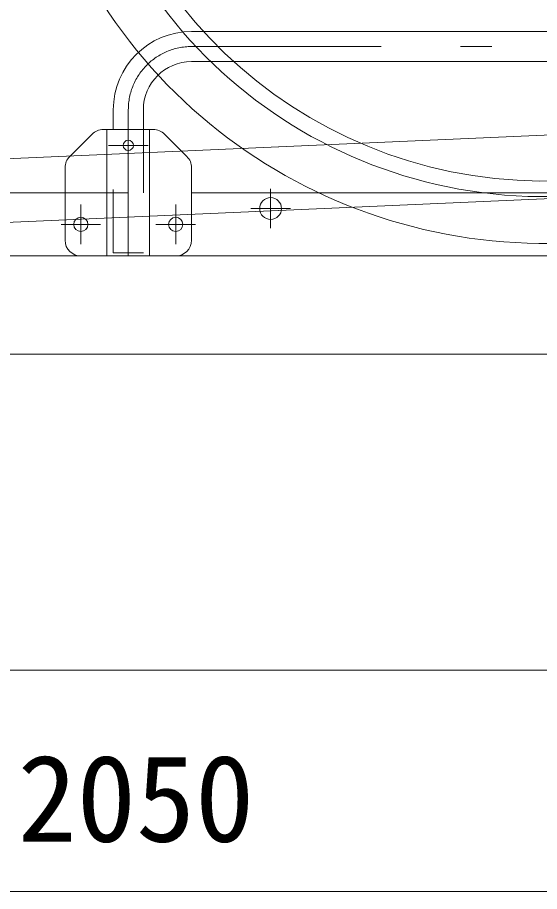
# Model space of a CAD drawing. Units: millimetres, scale not verified. Extents: x -5940 to 5940, y -4200 to 4200.
# Drawn here: x 3841 to 4171, y -3097 to -2544 of the extents above; entities that cross this region are included whole.
import ezdxf
from ezdxf.enums import TextEntityAlignment as Align

# ---------------------------------------------------------------- set-up
doc = ezdxf.new("R2010")
doc.units = ezdxf.units.MM
doc.header["$LTSCALE"] = 10
for name, pattern in [('USER2', [24, 12, -5, 2, -5]), ('USER3', [25, 6, -5, 2, -5, 2, -5]), ('USER5', [10, 4, -6])]:
    doc.linetypes.add(name, pattern=pattern)
for name, color, linetype, lineweight in [('0-0_0', 7, 'Continuous', 18), ('0-7_2-7RACK', 5, 'Continuous', 18), ('1-0_2ラック-Bラック前', 2, 'USER3', 18), ('1-1_2ラック-Cラック奥', 7, 'Continuous', 18), ('1-8_2-03BODL', 2, 'Continuous', 18), ('1-A_3-GLEVEL', 5, 'Continuous', 18)]:
    doc.layers.add(name, color=color, linetype=linetype, lineweight=lineweight)
doc.styles.add('ＭＳ ゴシック', font='')
doc.styles.get('ＭＳ ゴシック').set_extended_font_data('MS Gothic')

# ---------------------------------------------------------------- blocks, each defined once
blk = doc.blocks.new('jf')
at = {"layer": '1-8_2-03BODL'}
for major_axis, start_param, end_param in [((330.2, 0), 3.518612, 7.824581), ((300.2, 0), 3.266958, 7.871433), ((290.2, 0), 3.267249, 7.871144)]:
    blk.add_ellipse((10383.56, 5745.33), major_axis=major_axis, ratio=0.984808, start_param=start_param, end_param=end_param, dxfattribs=at)
blk = doc.blocks.new('ccrl')
at = {"layer": '1-0_2ラック-Bラック前', "color": 7, "linetype": 'Continuous'}
for p, q in [((9915.32, 5554.13), (10237.96, 5554.13)), ((10237.96, 5535.13), (9915.32, 5535.13)), ((9865.82, 5504.63), (9865.82, 5492.13)), ((9884.82, 5504.63), (9884.82, 5492.13)), ((9859.46, 5492.13), (9891.18, 5492.13)), ((9861.82, 5412.13), (9861.82, 5492.13)), ((9888.82, 5412.13), (9888.82, 5492.13)), ((9852.39, 5489.2), (9838.25, 5475.06)), ((9912.39, 5475.06), (9898.25, 5489.2)), ((9835.32, 5422.13), (9835.32, 5467.99)), ((9915.32, 5422.13), (9915.32, 5467.99)), ((8905.32, 5452.13), (9835.32, 5452.13)), ((9915.32, 5452.13), (10235.32, 5452.13)), ((10195.32, 5412.13), (8905.32, 5412.13))]:
    blk.add_line(p, q, dxfattribs=at)
at = {"layer": '1-0_2ラック-Bラック前', "color": 3, "linetype": 'USER2'}
for p, q in [((9915.32, 5544.63), (10275.32, 5544.63)), ((9875.32, 5504.63), (9875.32, 5412.13)), ((9862.82, 5482.13), (9887.82, 5482.13)), ((9965.32, 5454.63), (9965.32, 5429.63)), ((9845.32, 5444.63), (9845.32, 5419.63)), ((9905.32, 5444.63), (9905.32, 5419.63)), ((9952.82, 5442.13), (9977.82, 5442.13)), ((9832.82, 5432.13), (9857.82, 5432.13)), ((9892.82, 5432.13), (9917.82, 5432.13))]:
    blk.add_line(p, q, dxfattribs=at)
at = {"layer": '1-0_2ラック-Bラック前', "color": 3, "linetype": 'USER5'}
for p, q in [((9865.82, 5414.13), (9865.82, 5492.13)), ((9884.82, 5492.13), (9884.82, 5414.13)), ((9835.32, 5452.13), (9915.32, 5452.13)), ((9865.82, 5414.13), (9884.82, 5414.13))]:
    blk.add_line(p, q, dxfattribs=at)
at = {"layer": '1-0_2ラック-Bラック前', "color": 7, "linetype": 'Continuous'}
for centre, radius in [((9875.32, 5482.13), 3.25), ((9965.32, 5442.13), 6.9), ((9845.32, 5432.13), 4.5), ((9905.32, 5432.13), 4.5)]:
    blk.add_circle(centre, radius, dxfattribs=at)
for centre, radius, start, end in [((9915.32, 5504.63), 49.5, 90, 180), ((9915.32, 5504.63), 30.5, 90, 180), ((9859.46, 5482.13), 10, 90, 135), ((9891.18, 5482.13), 10, 45, 90), ((9845.32, 5467.99), 10, 135, 180), ((9905.32, 5467.99), 10, 0, 45), ((9845.32, 5422.13), 10, 180, 270), ((9905.32, 5422.13), 10, 270, 0)]:
    blk.add_arc(centre, radius, start, end, dxfattribs=at)
at = {"layer": '1-0_2ラック-Bラック前', "color": 3, "linetype": 'USER2'}
blk.add_arc((9915.32, 5504.63), 40, 90, 180, dxfattribs=at)
blk = doc.blocks.new('ccrh')
at = {"layer": '1-1_2ラック-Cラック奥'}
for p, q in [((10183.61, 2159.35), (9249.51, 2118.13)), ((9251.25, 2078.17), (10664.9, 2140.33))]:
    blk.add_line(p, q, dxfattribs=at)
blk = doc.blocks.new('D94')
at = {"layer": '1-A_3-GLEVEL'}
blk.add_line((10180.87, 1243.27), (8845.87, 1243.27), dxfattribs=at)
blk = doc.blocks.new('D97')
at = {"layer": '1-A_3-GLEVEL'}
blk.add_line((10865.87, 1103.27), (8845.87, 1103.27), dxfattribs=at)
at = {"layer": '1-A_3-GLEVEL', "color": 7, "style": 'ＭＳ ゴシック'}
blk.add_text('2050', height=54.99, dxfattribs=at).set_placement((9780.87, 1118.27), align=Align.BOTTOM_LEFT)

msp = doc.modelspace()

# ---------------------------------------------------------------- linework, layer by layer
at = {"layer": '0-7_2-7RACK'}
msp.add_lwpolyline([(5070.87, -346.73), (5070.87, -2756.73), (1143.88, -2756.73)], dxfattribs=at)

# ---------------------------------------------------------------- block references
at = {"layer": '0-0_0'}
for name, p in [('jf', (-6209.45, -8106.87)), ('ccrh', (-5964.45, -4775.65)), ('ccrl', (-5964.45, -8106.87))]:
    msp.add_blockref(name, p, dxfattribs=at)
at = {"layer": '1-A_3-GLEVEL'}
for name in ['D94', 'D97']:
    msp.add_blockref(name, (-5940, -4200), dxfattribs=at)

doc.saveas('drawing.dxf')
